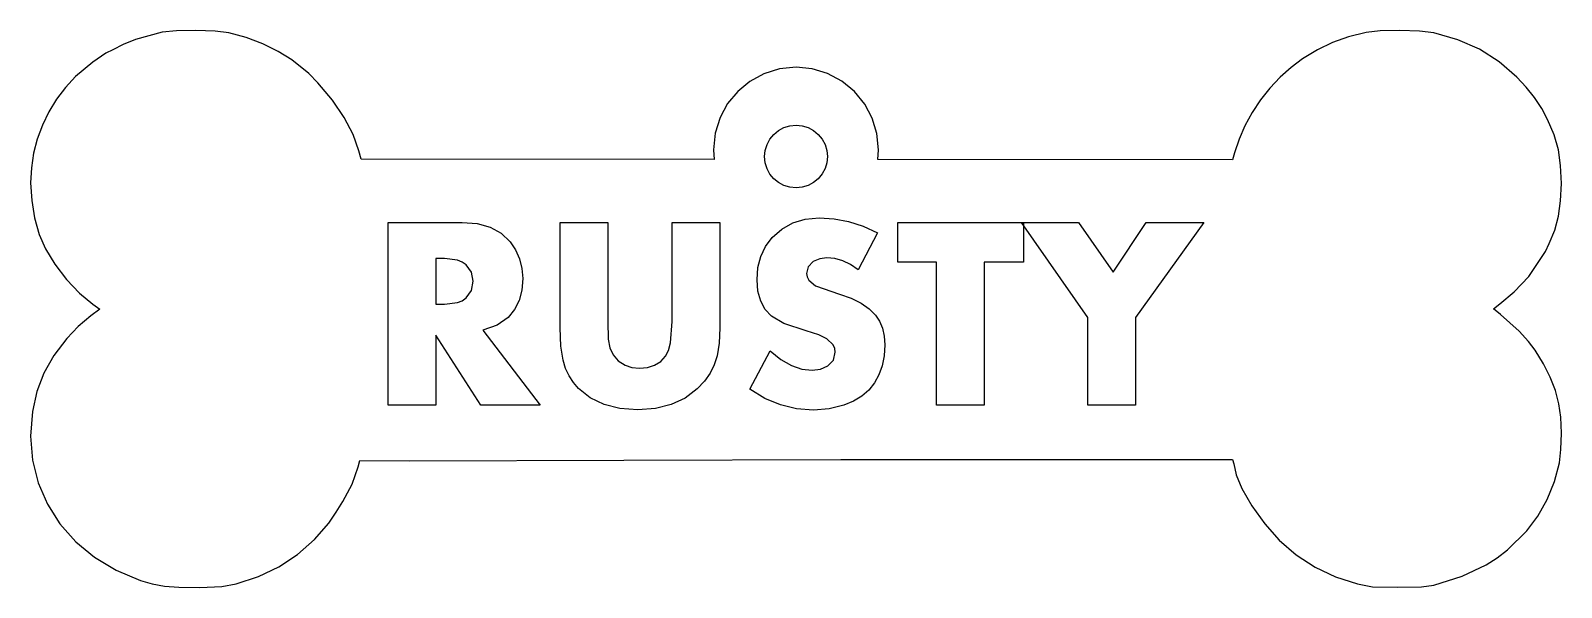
# Model space of a CAD drawing. Extents: x 56 to 176, y 139 to 182.
import ezdxf

# ---------------------------------------------------------------- set-up
doc = ezdxf.new("R2010")
doc.units = 0
doc.layers.add('Layer_1', color=7, linetype='CONTINUOUS')

msp = doc.modelspace()

# ---------------------------------------------------------------- linework, layer by layer
at = {"layer": 'Layer_1', "color": 1}
for points in [[(163.178465, 182.279974), (161.639443, 182.253514), (160.546963, 182.142721), (159.176866, 181.793815), (157.931999, 181.349471), (156.754379, 180.785539), (155.586024, 180.077868), (154.681006, 179.407222), (153.823847, 178.637036), (153.024813, 177.78149), (152.294165, 176.854765), (151.64217, 175.871042), (151.07909, 174.844502), (150.615189, 173.789327), (150.260733, 172.719697), (150.109702, 172.173992), (122.379715, 172.193838), (122.430424, 172.96168), (122.30534, 174.226065), (121.939402, 175.430333), (121.346626, 176.540645), (120.541031, 177.523158), (119.558518, 178.328753), (118.448206, 178.921529), (117.243938, 179.287467), (115.979552, 179.412551), (114.679555, 179.28141), (113.468745, 178.905472), (112.373058, 178.310677), (111.41843, 177.522963), (110.630797, 176.568268), (110.036096, 175.47253), (109.660262, 174.261688), (109.529231, 172.96168), (109.582148, 172.202657), (81.982798, 172.22195), (81.809167, 172.885612), (81.355047, 174.164641), (80.655474, 175.497814), (79.730868, 176.851386), (78.601646, 178.19161), (77.891617, 178.929695), (76.55884, 179.992431), (75.499323, 180.657247), (74.287624, 181.247201), (72.982048, 181.737282), (71.640898, 182.102482), (70.561286, 182.226454), (69.051678, 182.27752), (67.532643, 182.252092), (66.424748, 182.146579), (64.325532, 181.579529), (63.380246, 181.20342), (62.556319, 180.783976), (62.025499, 180.519943), (61.012845, 179.817617), (59.659131, 178.681641), (58.863274, 177.831245), (58.161517, 176.909284), (57.557625, 175.924652), (57.055365, 174.886239), (56.658502, 173.802938), (56.370804, 172.68364), (56.196038, 171.537237), (56.137968, 170.372621), (56.21977, 168.996596), (56.451297, 167.630568), (56.817064, 166.343518), (57.301584, 165.204426), (58.027108, 164.014272), (58.948171, 162.823976), (59.969916, 161.744351), (60.997482, 160.886206), (61.544287, 160.497047), (60.85527, 159.96623), (59.855401, 159.143315), (58.971767, 158.195725), (57.963286, 156.882752), (57.183352, 155.505952), (56.624453, 154.049285), (56.279079, 152.49671), (56.137558, 150.562681), (56.29362, 148.693936), (56.735648, 146.912486), (57.452022, 145.24034), (58.431125, 143.699509), (59.661338, 142.312001), (61.131042, 141.099826), (62.828619, 140.084995), (64.730623, 139.274307), (65.635089, 139.022255), (66.614367, 138.837595), (67.721785, 138.74718), (69.364931, 138.741685), (71.097311, 138.812308), (72.209753, 139.018945), (73.948793, 139.581716), (75.542207, 140.344019), (76.998603, 141.31071), (78.32659, 142.486641), (79.456858, 143.769557), (80.033701, 144.625355), (80.552948, 145.463202), (81.288518, 146.826352), (81.75625, 148.172978), (81.868145, 148.655841), (85.763585, 148.648675), (102.508953, 148.69553), (119.477014, 148.749547), (132.950921, 148.750651), (146.205442, 148.750651), (150.108048, 148.750651), (150.197343, 148.395118), (150.397986, 147.550656), (150.825788, 146.465015), (151.617492, 145.117988), (152.64115, 143.709854), (153.76481, 142.44089), (155.091469, 141.281548), (156.558853, 140.320217), (158.158837, 139.561394), (159.883297, 139.009576), (161.052921, 138.797063), (163.012549, 138.752708), (164.879987, 138.780116), (165.857369, 138.922482), (168.061907, 139.606716), (169.944354, 140.505029), (170.793014, 141.050979), (171.595016, 141.670264), (173.104198, 143.155265), (173.981968, 144.31169), (174.718343, 145.61814), (175.288983, 147.024062), (175.669552, 148.478902), (175.787073, 149.521281), (175.81764, 150.790299), (175.763415, 152.056347), (175.626559, 153.089817), (175.347496, 154.132746), (174.949569, 155.171127), (174.427116, 156.217679), (173.774475, 157.285118), (173.235679, 157.981234), (172.510855, 158.772131), (171.044856, 160.083086), (170.506319, 160.520201), (171.011785, 160.914869), (172.120693, 161.856872), (173.284995, 163.052482), (174.582006, 165.003786), (174.859817, 165.632171), (175.29252, 166.681267), (175.589396, 167.780433), (175.760297, 168.978179), (175.815075, 170.323012), (175.760488, 171.73921), (175.579983, 172.969433), (175.248444, 174.131011), (174.740756, 175.341276), (174.279193, 176.202146), (173.719898, 177.048787), (173.071585, 177.869185), (172.342968, 178.651325), (170.949263, 179.847414), (169.407463, 180.81827), (167.712016, 181.566789), (165.857369, 182.095869), (164.729294, 182.226218), (163.178465, 182.279974), (163.178465, 182.279974)], [(118.433212, 172.433416), (118.38561, 171.952295), (118.24636, 171.49405), (118.020796, 171.071557), (117.714251, 170.697693), (117.340387, 170.391149), (116.917895, 170.165586), (116.459649, 170.026336), (115.978528, 169.978735), (115.483824, 170.028605), (115.023055, 170.171636), (114.606093, 170.397956), (114.242806, 170.697694), (113.943068, 171.060981), (113.716748, 171.477943), (113.573717, 171.938712), (113.523847, 172.433416), (113.571448, 172.914537), (113.710698, 173.372783), (113.936261, 173.795275), (114.242805, 174.169139), (114.616669, 174.475684), (115.039162, 174.701248), (115.497407, 174.840498), (115.978528, 174.8881), (116.459649, 174.840499), (116.917895, 174.701249), (117.340388, 174.475685), (117.714252, 174.16914), (118.020797, 173.795276), (118.246361, 173.372783), (118.385611, 172.914537), (118.433212, 172.433416), (118.433212, 172.433416)]]:
    msp.add_lwpolyline(points, dxfattribs=at)
at = {"layer": 'Layer_1', "color": 7}
for points in [[(122.913569, 157.7207), (122.863808, 156.853984), (122.714527, 156.066164), (122.465725, 155.35724), (122.117401, 154.727214), (121.669557, 154.176083), (121.122191, 153.703849), (120.475305, 153.310512), (119.728897, 152.996072), (118.576548, 152.705364), (117.340391, 152.608462), (116.023703, 152.709947), (114.755464, 153.014403), (113.535677, 153.52183), (112.364339, 154.232228), (113.956677, 157.228332), (114.790165, 156.568351), (115.614487, 156.096936), (116.429643, 155.814087), (117.235633, 155.719804), (117.903471, 155.803611), (118.461313, 156.055033), (118.9013, 156.510734), (119.047963, 157.123574), (119.007369, 157.424757), (118.885586, 157.699749), (118.398457, 158.171164), (117.75157, 158.48806), (116.774694, 158.810194), (115.035694, 159.375891), (114.071911, 159.941592), (113.572342, 160.473243), (113.215507, 161.125368), (113.001407, 161.897965), (112.93004, 162.791034), (113.004026, 163.743686), (113.225984, 164.611221), (113.595913, 165.39364), (114.113815, 166.090943), (114.862842, 166.764674), (115.727103, 167.24591), (116.7066, 167.534652), (117.801331, 167.6309), (118.953025, 167.558223), (120.092934, 167.340193), (121.221057, 166.97681), (122.337395, 166.468074), (120.849816, 163.576727), (120.240905, 163.989215), (119.629374, 164.28385), (119.015225, 164.460631), (118.398457, 164.519558), (117.832758, 164.443607), (117.329915, 164.215757), (116.929213, 163.812434), (116.795646, 163.293878), (116.839514, 163.02085), (116.971117, 162.767464), (117.49753, 162.319619), (119.383192, 161.670115), (120.297214, 161.351909), (121.069811, 160.973467), (121.700984, 160.534788), (122.190733, 160.035874), (122.506974, 159.553328), (122.73286, 159.006617), (122.868392, 158.395741), (122.913569, 157.7207), (122.913569, 157.7207)], [(95.980038, 152.985596), (91.349692, 152.985596), (87.808839, 158.474964), (87.808839, 152.985596), (84.089895, 152.985596), (84.089895, 167.285194), (89.872589, 167.285194), (91.057675, 167.190257), (92.077766, 166.905443), (92.932861, 166.430754), (93.622961, 165.76619), (94.053782, 165.126505), (94.361512, 164.433132), (94.54615, 163.68607), (94.607696, 162.885319), (94.536984, 161.985046), (94.324847, 161.180366), (93.971285, 160.471278), (93.476298, 159.857783), (92.617275, 159.244944), (91.485878, 158.852098), (95.980038, 152.985596), (95.980038, 152.985596)], [(110.017741, 159.040665), (109.965361, 157.846412), (109.808222, 156.840726), (109.589537, 156.149316), (109.258237, 155.489335), (108.814321, 154.860781), (108.257789, 154.263656), (107.314959, 153.544092), (106.225466, 153.030117), (104.989309, 152.721733), (103.60649, 152.618938), (102.20534, 152.723697), (100.966565, 153.037974), (99.890166, 153.561769), (98.976143, 154.295081), (98.570857, 154.763224), (98.234974, 155.287674), (97.968494, 155.868431), (97.771416, 156.505496), (97.598564, 157.610704), (97.540947, 159.040665), (97.540947, 167.285194), (101.259891, 167.285194), (101.259891, 159.543506), (101.291317, 158.150211), (101.413755, 157.477136), (101.676307, 156.914057), (102.078975, 156.460975), (102.621757, 156.11789), (103.150789, 155.937179), (103.732203, 155.876942), (104.371232, 155.936524), (104.926455, 156.115269), (105.397869, 156.413178), (105.785477, 156.83025), (106.010054, 157.263035), (106.170467, 157.859506), (106.298797, 159.543506), (106.298797, 167.285194), (110.017741, 167.285194), (110.017741, 159.040665), (110.017741, 159.040665)], [(133.756123, 164.173852), (130.67621, 164.173852), (130.67621, 152.985596), (126.957266, 152.985596), (126.957266, 164.173852), (123.929733, 164.173852), (123.929733, 167.285194), (133.756123, 167.285194), (133.756123, 164.173852), (133.756123, 164.173852)], [(147.867158, 167.285194), (142.513976, 159.857783), (142.513976, 152.985596), (138.795032, 152.985596), (138.795032, 159.857783), (133.61994, 167.285194), (138.06172, 167.285194), (140.7645, 163.38816), (143.362525, 167.285194), (147.867158, 167.285194), (147.867158, 167.285194)], [(90.74209, 162.6758), (90.603284, 163.380304), (90.186866, 163.964336), (89.885029, 164.179747), (89.503314, 164.333612), (88.500246, 164.456704), (87.808839, 164.456704), (87.808839, 160.884423), (88.500246, 160.884423), (89.508552, 161.007514), (89.888958, 161.161378), (90.186866, 161.376787), (90.603284, 161.968677), (90.74209, 162.6758), (90.74209, 162.6758)]]:
    msp.add_lwpolyline(points, dxfattribs=at)

doc.saveas('drawing.dxf')
